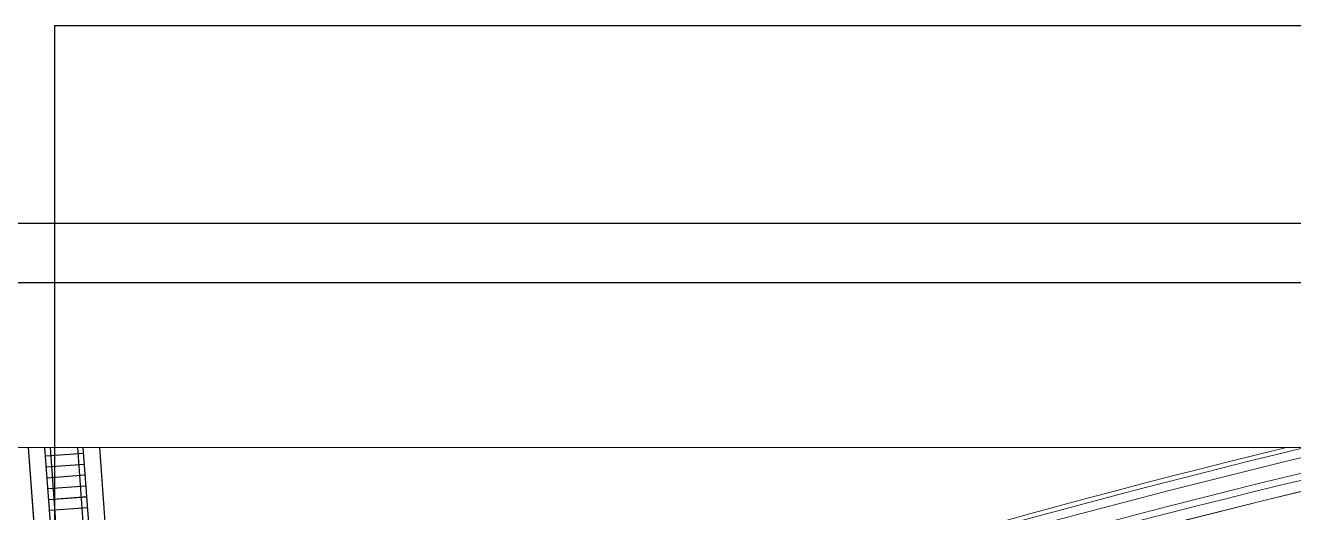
# Model space of a CAD drawing. Header units: millimetres. Extents: x 9159 to 17971, y 10368 to 13314.
# Drawn here: x 13731 to 14891, y 12868 to 13314 of the extents above; entities that cross this region are included whole.
import ezdxf

# ---------------------------------------------------------------- set-up
doc = ezdxf.new("R2010")
doc.units = ezdxf.units.MM
doc.header["$LTSCALE"] = 5
doc.linetypes.add('DUZ', pattern=[0])
for name, color, linetype, lineweight in [('anted', 10, 'Continuous', 0), ('GOR-1', 147, 'Continuous', 0), ('REV_KLDRM', 25, 'DUZ', 0), ('SAF_DOSEME-SERAMIK2', 35, 'Continuous', 0), ('SAF_DOSEME-TAS3', 251, 'Continuous', 0), ('YAZI', 250, 'Continuous', 30), ('YOL', 87, 'Continuous', 0)]:
    doc.layers.add(name, color=color, linetype=linetype, lineweight=lineweight)

msp = doc.modelspace()

# ---------------------------------------------------------------- linework, layer by layer
for p, q in [((13764.77, 12507.01, -2323.85), (13733.62, 12927.16, -2323.81)), ((13777.83, 12533.78, -2323.89), (13748.66, 12927.16, -2323.85)), ((13784.15, 12921.8, -2323.84), (13749.25, 12919.21, -2323.84)), ((13782.72, 12535.38, -2323.89), (13753.67, 12927.16, -2323.86)), ((13807.05, 12545.48, -2323.89), (13778.74, 12927.16, -2323.86)), ((13811.91, 12547.43, -2323.89), (13783.76, 12927.16, -2323.86)), ((13828.07, 12532.36, -2323.85), (13798.8, 12927.16, -2323.81)), ((13784.89, 12911.83, -2323.84), (13749.99, 12909.24, -2323.84)), ((13785.63, 12901.85, -2323.84), (13750.73, 12899.27, -2323.84)), ((13786.37, 12891.88, -2323.84), (13751.47, 12889.29, -2323.84)), ((13787.1, 12882.05, -2323.85), (13752.2, 12879.46, -2323.85)), ((13787.11, 12881.91, -2323.84), (13752.21, 12879.32, -2323.84)), ((13787.84, 12872.07, -2323.85), (13752.94, 12869.48, -2323.85))]:
    msp.add_line(p, q)
at = {"layer": 'anted', "ltscale": 3}
msp.add_lwpolyline([(16744.25, 12927.16), (16744.25, 10608.73), (13273.39, 10608.73), (13273.39, 12927.16)], close=True, dxfattribs=at)
msp.add_lwpolyline([(16744.25, 12927.16), (16744.25, 10608.73), (13273.39, 10608.73), (13273.39, 12927.16)], close=True, dxfattribs=at)
at = {"layer": 'GOR-1', "elevation": -2323.45}
for points in [[(13798.6, 12927.16), (13827.92, 12532.21), (13764.62, 12506.86), (13733.42, 12927.16)], [(13748.46, 12927.16), (13779.23, 12512.71)]]:
    msp.add_lwpolyline(points, dxfattribs=at)
at = {"layer": 'REV_KLDRM', "elevation": -0.27}
msp.add_lwpolyline([(13472.25, 12397.75, -0.0527853), (15073.7, 12927.16, -0.0527853)], format="xyb", dxfattribs=at)
at = {"layer": 'SAF_DOSEME-SERAMIK2', "elevation": -0.27}
for points in [[(13273.39, 12313.03, -0.0597898), (14999.05, 12927.16)], [(13273.39, 12342.05, -0.0557469), (14884.86, 12927.16)], [(13273.39, 12337.59, -0.0563528), (14901.98, 12927.16)]]:
    msp.add_lwpolyline(points, format="xyb", dxfattribs=at)
at = {"layer": 'SAF_DOSEME-TAS3', "elevation": -0.27}
msp.add_lwpolyline([(13468.13, 12406.86, -0.0513644), (15027.18, 12927.16, -0.0513644)], format="xyb", dxfattribs=at)
at = {"layer": 'YAZI', "linetype": 'Continuous', "ltscale": 10, "elevation": 22.59}
for points in [[(13757.76, 13313.93), (17971.11, 13313.93), (17971.11, 10467.83), (13757.76, 10467.83)], [(13757.76, 13313.93), (17971.11, 13313.93), (17971.11, 10467.83), (13757.76, 10467.83)], [(13757.76, 13313.93), (17971.11, 13313.93), (17971.11, 10467.83), (13757.76, 10467.83)], [(13757.76, 13313.93), (17971.11, 13313.93), (17971.11, 10467.83), (13757.76, 10467.83)], [(13757.76, 13313.93), (17971.11, 13313.93), (17971.11, 10467.83), (13757.76, 10467.83)], [(13087.46, 13132.77), (17219.1, 13132.77), (17219.1, 10368.39), (13087.46, 10368.39)], [(13141.87, 13078.37), (17164.7, 13078.37), (17164.7, 10422.8), (13141.87, 10422.8)]]:
    msp.add_lwpolyline(points, close=True, dxfattribs=at)
at = {"layer": 'YOL', "ltscale": 5, "elevation": 11.29}
msp.add_lwpolyline([(13273.39, 12337.73, -0.055058), (14937.56, 12927.16)], format="xyb", dxfattribs=at)
at = {"layer": 'YOL', "elevation": 11.29}
msp.add_lwpolyline([(13273.39, 12304.39, -0.0596637), (15073.73, 12927.16)], format="xyb", dxfattribs=at)

doc.saveas('drawing.dxf')
